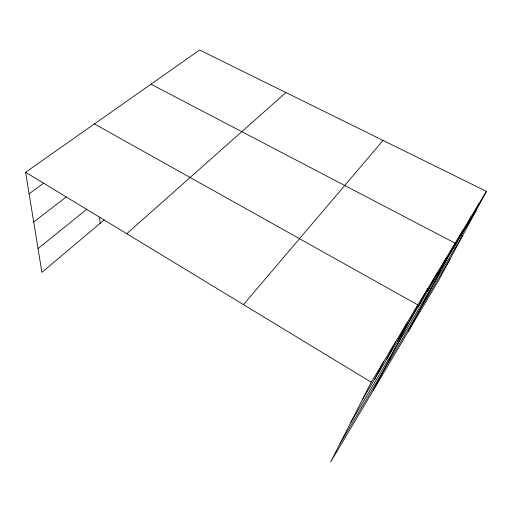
<?xml version="1.0" encoding="UTF-8"?>
<svg xmlns="http://www.w3.org/2000/svg" width="512" height="512" viewBox="0 0 512 512"><rect width="100%" height="100%" fill="white"/><g stroke="black" fill="none" stroke-linecap="round" stroke-linejoin="round"><path stroke-width="0.77" d="M486.4 191.341L371.245 382.234L330.675 461.971L438.701 280.282L486.4 191.341L199.635 50.029L25.6 172.262L41.907 272.333L104.154 219.968M374.662 379.245L383.834 361.37M386.4 359.725L395.77 341.581M397.562 341.152L407.098 322.797M373.312 390.259L417.875 304.934L94.419 123.93M418.042 307.085L427.84 288.416M427.456 291.43L437.35 272.653M436.467 276.448L446.432 257.594M408.442 331.174L455.123 243.187L150.989 84.192M453.363 248.339L463.443 229.395M461.299 235.136L471.418 216.186M468.922 222.464L479.059 203.507M340.096 443.462L450.144 258.95M350.797 422.419L462.867 235.219M362.317 399.782L476.243 210.278M243.482 304.621L383.034 140.41M126.746 233.709L285.926 92.55M38.042 248.595L86.899 209.133M33.709 222.003L66.125 197.018M29.114 193.818L43.661 183.174M25.6 172.262L371.245 382.234M99.706 217.178L100.064 223.411"/></g></svg>
